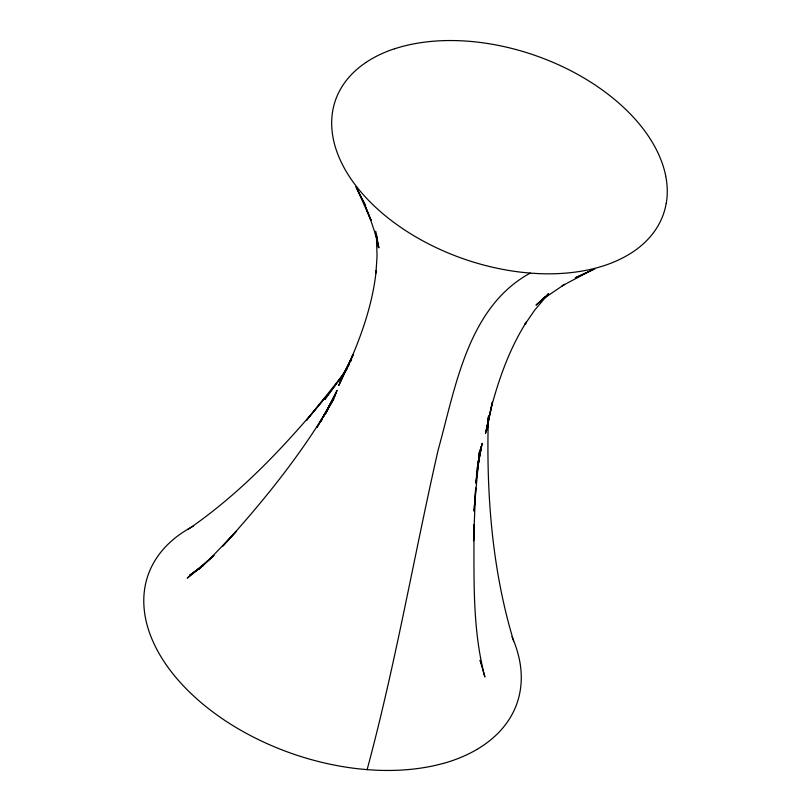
<?xml version="1.0" encoding="UTF-8"?>
<svg xmlns="http://www.w3.org/2000/svg" width="811" height="811" viewBox="0 0 811 811"><rect width="100%" height="100%" fill="white"/><g stroke="black" fill="none" stroke-linecap="round" stroke-linejoin="round"><path stroke-width="1.22" d="M488.354 417.483C486.174 492.52 491.79 568.876 513.637 641.035M474.029 511.102L475.692 487.958L473.563 540.795L473.898 524.808C474.313 575.536 471.789 627.552 484.877 676.982L480.122 660.316L481.065 663.55M488.323 416.702L487.512 427.924L489.185 415.85M474.07 510.808L479.382 451.828L475.814 483.214L480.426 449.071L477.273 469.65M476.523 474.496L476.898 472.073M488.83 415.881L486.306 431.604L492.358 402.094L485.485 433.53L492.368 403.412L491.922 405.176C499.789 376.182 510.261 347.595 526.359 322.089L525.001 324.288L534.51 310.38L548.459 293.775M476.412 475.641L481.339 446.202L478.176 463.182M477.273 468.038L477.72 465.615M477.375 467.906L482.16 443.313L478.145 462.736M188.071 529.107A194.001 120.504 19.1 0 0 171.8 540.765A196.049 121.772 19.1 0 0 152.58 564.791A194.001 120.504 19.1 0 0 146.162 581.446A196.049 121.772 19.1 0 0 144.48 611.808A194.001 120.504 19.1 0 0 148.889 630.938A196.049 121.772 19.1 0 0 165.008 663.013A194.001 120.504 19.1 0 0 179.576 681.686A196.049 121.772 19.1 0 0 211.042 710.588A194.001 120.504 19.1 0 0 233.548 725.977A196.049 121.772 19.1 0 0 275.568 747.296A194.001 120.504 19.1 0 0 302.584 757.058A196.049 121.772 19.1 0 0 357.975 768.757L367.119 769.639C395.555 664.26 413.874 556.569 438.082 450.217C455.569 387.546 467.471 307.379 530.201 273.094L538.251 273.601A174.264 108.248 19.1 0 0 583.971 270.722A172.449 107.113 19.1 0 0 604.317 265.572A174.264 108.248 19.1 0 0 632.996 251.856A172.449 107.113 19.1 0 0 646.448 240.826A174.264 108.248 19.1 0 0 661.695 218.564A172.449 107.113 19.1 0 0 666.206 203.348M326.052 412.9L337.112 390.375L325.14 414.117M325.16 414.259L336.038 393.071L323.548 416.418M321.176 420.868L322.362 418.638M321.186 420.96L322.383 418.78M323.579 416.601L334.923 395.859L317.03 427.316L333.879 398.688C303.263 452.234 264.173 500.397 222.863 546.016L236.589 531.033L211.691 557.076L198.796 569.352L214.003 555.474L187.219 578.131L203.51 565.196L189.46 575.394L203.541 565.247M349.399 364.109L339.88 381.261L353.414 354.316L338.785 385.468L352.623 355.36L351.893 357.033C363.632 329.388 373.09 300.455 376.213 270.458L375.939 273.033L377.054 256.246L376.375 234.602M349.186 363.916L341.157 377.602L347.463 368.265M350.413 361.807L351.65 359.699M344.868 371.884L324.745 399.549L343.388 374.337L306.649 420.128L327.228 395.231C286.192 444.823 241.658 492.561 188.365 529.188M548.601 293.582L539.609 302.513L548.469 294.14M545.397 296.694L536.02 305.108L545.844 296.664L542.164 299.604L564.628 284.337L562.104 285.837L591.898 270.063L575.283 277.808L594.787 268.999M367.119 769.639L376.182 770.207A196.049 121.772 19.1 0 0 419.49 768.291A194.001 120.504 19.1 0 0 443.13 763.415M530.201 273.094L522.071 272.314A174.264 108.248 19.1 0 1 480.994 264.305A172.449 107.113 19.1 0 1 456.725 256.377A174.264 108.248 19.1 0 1 418.588 238.485A172.449 107.113 19.1 0 1 397.887 225.336A174.264 108.248 19.1 0 1 368.488 200.287A172.449 107.113 19.1 0 1 354.508 183.915A174.264 108.248 19.1 0 1 338.329 155.53A172.449 107.113 19.1 0 1 333.199 138.428A174.264 108.248 19.1 0 1 332.692 111.016A172.449 107.113 19.1 0 1 337.204 95.799A174.264 108.248 19.1 0 1 352.45 73.537A172.449 107.113 19.1 0 1 365.903 62.518M355.765 186.804L365.599 205.71L357.256 189.379L370.88 220.085L365.67 207.038L370.88 220.085M369.775 217.338L376.345 236.913L375.361 233.619L378.889 247.852L375.736 231.297M376.203 234.906L377.987 246.939L376.405 234.379M665.74 176.119A174.264 108.248 19.1 0 1 666.247 203.531M665.699 175.936A172.449 107.113 19.1 0 0 660.57 158.844A174.264 108.248 19.1 0 0 644.38 130.449A172.449 107.113 19.1 0 0 630.411 114.077A174.264 108.248 19.1 0 0 601.002 89.038A172.449 107.113 19.1 0 0 580.311 75.879A174.264 108.248 19.1 0 0 542.164 57.997A172.449 107.113 19.1 0 0 517.905 50.059A174.264 108.248 19.1 0 0 476.827 42.05A172.449 107.113 19.1 0 0 452.68 40.55A174.264 108.248 19.1 0 0 414.928 43.642A172.449 107.113 19.1 0 0 394.582 48.792M366.045 62.396A174.264 108.248 19.1 0 1 394.734 48.68M188.233 528.975A196.049 121.772 19.1 0 1 193.332 526.157M511.964 636.807A196.049 121.772 19.1 0 1 516.151 647.543A194.001 120.504 19.1 0 1 520.571 666.662A196.049 121.772 19.1 0 1 518.878 697.024A194.001 120.504 19.1 0 1 512.471 713.69A196.049 121.772 19.1 0 1 493.24 737.716A194.001 120.504 19.1 0 1 476.98 749.374M476.807 749.496A196.049 121.772 19.1 0 1 442.958 763.536"/></g></svg>
